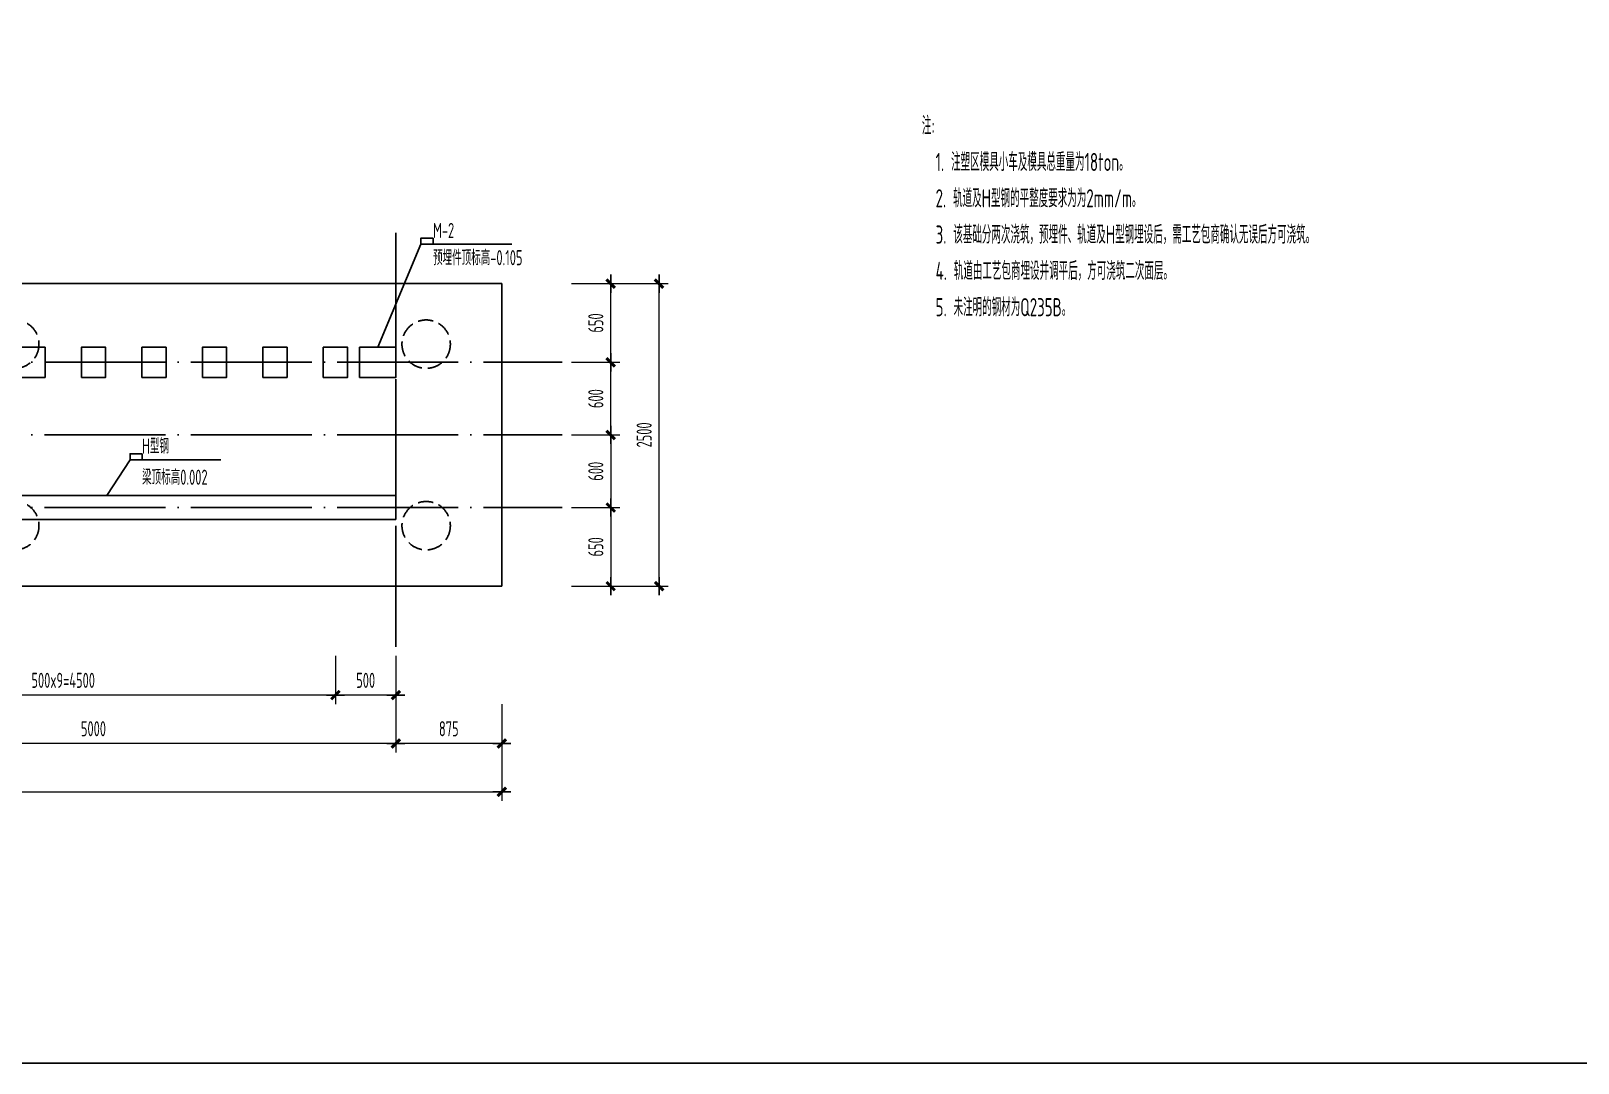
# Model space of a CAD drawing. Extents: x -469675 to 2400000, y -476501 to 2085364.
# Drawn here: x 739379 to 745773, y 455151 to 459416 of the extents above; entities that cross this region are included whole.
import ezdxf

# ---------------------------------------------------------------- set-up
doc = ezdxf.new("R2010")
doc.units = 0
doc.header["$LTSCALE"] = 1000
doc.header["$MEASUREMENT"] = 0
doc.linetypes.add('DASH', pattern=[0.35, 0.25, -0.1])
doc.linetypes.add('DOTE', pattern=[2.42, 2, -0.2, 0.02, -0.2])
doc.layers.get('0').update_dxf_attribs({"linetype": 'CONTINUOUS', "lineweight": 20})
doc.layers.get('Defpoints').update_dxf_attribs({"linetype": 'CONTINUOUS'})
for name, color, linetype in [('C-AXIS_DIM', 3, 'CONTINUOUS'), ('C-BASE_PILE', 6, 'DASH'), ('C-DETAIL', 3, 'CONTINUOUS'), ('C-DETAIL_AXIS', 1, 'DOTE'), ('C-DETAIL_STEEL_CUT', 2, 'CONTINUOUS'), ('C-DETAIL_TEXT', 4, 'CONTINUOUS')]:
    doc.layers.add(name, color=color, linetype=linetype)
doc.layers.add('C-注释', color=30, linetype='CONTINUOUS', plot=False)
doc.styles.add('DIM_FONT', font='gbxwxt.shx', dxfattribs={"width": 0.7, "bigfont": 'gbhzfs.shx'})
doc.styles.add('GBSTYLE', font='gbxwxt.shx', dxfattribs={"width": 0.7, "bigfont": 'gbhzfs.shx'})
doc.dimstyles.new('XB DIMN50', dxfattribs={"dimscale": 0.5, "dimtxt": 250, "dimasz": 1, "dimexe": 150, "dimexo": 150, "dimgap": 120, "dimtad": 1, "dimdec": 0, "dimzin": 0, "dimdsep": 46, "dimtxsty": 'DIM_FONT', "dimblk": '_dimx', "dimcen": 0.09, "dimclrd": 3, "dimclre": 3, "dimclrt": 7, "dimazin": 0, "dimtfac": 1, "dimtdec": 0, "dimtix": 1, "dimtmove": 2, "dimatfit": 3, "dimldrblk": '_dimx', "dimfxl": 0, "dimtolj": 1, "dimtzin": 0, "dimarcsym": 0})

# ---------------------------------------------------------------- blocks, each defined once
blk = doc.blocks.new('_dimx')
blk.add_line((-150, 0), (150, 0))
at = {"const_width": 50}
blk.add_lwpolyline([(-70, -70), (70, 70)], dxfattribs=at)
blk = doc.blocks.new('*D616')
at = {"layer": 'C-AXIS_DIM', "color": 3, "lineweight": -2, "ltscale": 0.5, "transparency": 16777216}
for p, q in [((10875, 800), (10875, 400)), ((11375, 800), (11375, 400)), ((11374, 475), (10875, 475))]:
    blk.add_line(p, q, dxfattribs=at)
at = {"layer": 'Defpoints', "color": 0, "ltscale": 0.5, "transparency": 16777216}
for p in [(10875, 875), (11375, 875), (10875, 475)]:
    blk.add_point(p, dxfattribs=at)
at = {"layer": 'C-AXIS_DIM', "color": 3, "lineweight": -2, "ltscale": 0.5, "transparency": 16777216, "xscale": 0.5, "yscale": 0.5, "zscale": 0.5, "rotation": 180}
blk.add_blockref('_dimx', (10875, 475), dxfattribs=at)
at = {"layer": 'C-AXIS_DIM', "color": 3, "lineweight": -2, "ltscale": 0.5, "transparency": 16777216, "xscale": 0.5, "yscale": 0.5, "zscale": 0.5}
blk.add_blockref('_dimx', (11375, 475), dxfattribs=at)
at = {"layer": 'C-AXIS_DIM', "color": 7, "ltscale": 0.5, "transparency": 16777216, "insert": (11125, 597), "char_height": 125, "attachment_point": 5, "style": 'DIM_FONT'}
blk.add_mtext('\\A1;500', dxfattribs=at)
blk = doc.blocks.new('*D617')
at = {"layer": 'C-AXIS_DIM', "color": 3, "lineweight": -2, "ltscale": 0.5, "transparency": 16777216}
for p, q in [((6375, 400), (6375, 0)), ((11375, 400), (11375, 0)), ((11374, 75), (6375, 75))]:
    blk.add_line(p, q, dxfattribs=at)
at = {"layer": 'Defpoints', "color": 0, "ltscale": 0.5, "transparency": 16777216}
for p in [(6375, 475), (11375, 475), (6375, 75)]:
    blk.add_point(p, dxfattribs=at)
at = {"layer": 'C-AXIS_DIM', "color": 3, "lineweight": -2, "ltscale": 0.5, "transparency": 16777216, "xscale": 0.5, "yscale": 0.5, "zscale": 0.5, "rotation": 180}
blk.add_blockref('_dimx', (6375, 75), dxfattribs=at)
at = {"layer": 'C-AXIS_DIM', "color": 3, "lineweight": -2, "ltscale": 0.5, "transparency": 16777216, "xscale": 0.5, "yscale": 0.5, "zscale": 0.5}
blk.add_blockref('_dimx', (11375, 75), dxfattribs=at)
at = {"layer": 'C-AXIS_DIM', "color": 7, "ltscale": 0.5, "transparency": 16777216, "insert": (8875, 197), "char_height": 125, "attachment_point": 5, "style": 'DIM_FONT'}
blk.add_mtext('\\A1;5000', dxfattribs=at)
blk = doc.blocks.new('*D618')
at = {"layer": 'C-AXIS_DIM', "color": 3, "lineweight": -2, "ltscale": 0.5, "transparency": 16777216}
for p, q in [((6375, 800), (6375, 400)), ((10875, 800), (10875, 400)), ((10874, 475), (6375, 475))]:
    blk.add_line(p, q, dxfattribs=at)
at = {"layer": 'Defpoints', "color": 0, "ltscale": 0.5, "transparency": 16777216}
for p in [(6375, 875), (10875, 875), (6375, 475)]:
    blk.add_point(p, dxfattribs=at)
at = {"layer": 'C-AXIS_DIM', "color": 3, "lineweight": -2, "ltscale": 0.5, "transparency": 16777216, "xscale": 0.5, "yscale": 0.5, "zscale": 0.5, "rotation": 180}
blk.add_blockref('_dimx', (6375, 475), dxfattribs=at)
at = {"layer": 'C-AXIS_DIM', "color": 3, "lineweight": -2, "ltscale": 0.5, "transparency": 16777216, "xscale": 0.5, "yscale": 0.5, "zscale": 0.5}
blk.add_blockref('_dimx', (10875, 475), dxfattribs=at)
at = {"layer": 'C-AXIS_DIM', "color": 7, "ltscale": 0.5, "transparency": 16777216, "insert": (8625, 597), "char_height": 125, "attachment_point": 5, "style": 'DIM_FONT'}
blk.add_mtext('\\A1;500x9=4500', dxfattribs=at)
blk = doc.blocks.new('*D619')
at = {"layer": 'C-AXIS_DIM', "color": 3, "lineweight": -2, "ltscale": 0.5, "transparency": 16777216}
for p, q in [((11375, 400), (11375, 0)), ((12250, 400), (12250, 0)), ((12249, 75), (11375, 75))]:
    blk.add_line(p, q, dxfattribs=at)
at = {"layer": 'Defpoints', "color": 0, "ltscale": 0.5, "transparency": 16777216}
for p in [(11375, 475), (12250, 475), (11375, 75)]:
    blk.add_point(p, dxfattribs=at)
at = {"layer": 'C-AXIS_DIM', "color": 3, "lineweight": -2, "ltscale": 0.5, "transparency": 16777216, "xscale": 0.5, "yscale": 0.5, "zscale": 0.5, "rotation": 180}
blk.add_blockref('_dimx', (11375, 75), dxfattribs=at)
at = {"layer": 'C-AXIS_DIM', "color": 3, "lineweight": -2, "ltscale": 0.5, "transparency": 16777216, "xscale": 0.5, "yscale": 0.5, "zscale": 0.5}
blk.add_blockref('_dimx', (12250, 75), dxfattribs=at)
at = {"layer": 'C-AXIS_DIM', "color": 7, "ltscale": 0.5, "transparency": 16777216, "insert": (11812, 197), "char_height": 125, "attachment_point": 5, "style": 'DIM_FONT'}
blk.add_mtext('\\A1;875', dxfattribs=at)
blk = doc.blocks.new('*D620')
at = {"layer": 'C-AXIS_DIM', "color": 3, "lineweight": -2, "ltscale": 0.5, "transparency": 16777216}
for p, q in [((12825, 2025), (13225, 2025)), ((13150, 2024), (13150, 1375)), ((12825, 1375), (13225, 1375))]:
    blk.add_line(p, q, dxfattribs=at)
at = {"layer": 'Defpoints', "color": 0, "ltscale": 0.5, "transparency": 16777216}
for p in [(12750, 2025), (12750, 1375), (13150, 1375)]:
    blk.add_point(p, dxfattribs=at)
at = {"layer": 'C-AXIS_DIM', "color": 3, "lineweight": -2, "ltscale": 0.5, "transparency": 16777216, "xscale": 0.5, "yscale": 0.5, "zscale": 0.5}
for p, rotation in [((13150, 2025), 90), ((13150, 1375), 270)]:
    blk.add_blockref('_dimx', p, dxfattribs=dict(at, rotation=rotation))
at = {"layer": 'C-AXIS_DIM', "color": 7, "ltscale": 0.5, "transparency": 16777216, "insert": (13027, 1700), "char_height": 125, "attachment_point": 5, "rotation": 90, "style": 'DIM_FONT'}
blk.add_mtext('\\A1;650', dxfattribs=at)
blk = doc.blocks.new('*D621')
at = {"layer": 'C-AXIS_DIM', "color": 3, "lineweight": -2, "ltscale": 0.5, "transparency": 16777216}
for p, q in [((12825, 2625), (13225, 2625)), ((13150, 2624), (13150, 2025)), ((12825, 2025), (13225, 2025))]:
    blk.add_line(p, q, dxfattribs=at)
at = {"layer": 'Defpoints', "color": 0, "ltscale": 0.5, "transparency": 16777216}
for p in [(12750, 2625), (12750, 2025), (13150, 2025)]:
    blk.add_point(p, dxfattribs=at)
at = {"layer": 'C-AXIS_DIM', "color": 3, "lineweight": -2, "ltscale": 0.5, "transparency": 16777216, "xscale": 0.5, "yscale": 0.5, "zscale": 0.5}
for p, rotation in [((13150, 2625), 90), ((13150, 2025), 270)]:
    blk.add_blockref('_dimx', p, dxfattribs=dict(at, rotation=rotation))
at = {"layer": 'C-AXIS_DIM', "color": 7, "ltscale": 0.5, "transparency": 16777216, "insert": (13027, 2325), "char_height": 125, "attachment_point": 5, "rotation": 90, "style": 'DIM_FONT'}
blk.add_mtext('\\A1;600', dxfattribs=at)
blk = doc.blocks.new('*D622')
at = {"layer": 'C-AXIS_DIM', "color": 3, "lineweight": -2, "ltscale": 0.5, "transparency": 16777216}
for p, q in [((12825, 3875), (13225, 3875)), ((13150, 3225), (13150, 3874)), ((12825, 3225), (13225, 3225))]:
    blk.add_line(p, q, dxfattribs=at)
at = {"layer": 'Defpoints', "color": 0, "ltscale": 0.5, "transparency": 16777216}
for p in [(12750, 3875), (13150, 3875), (12750, 3225)]:
    blk.add_point(p, dxfattribs=at)
at = {"layer": 'C-AXIS_DIM', "color": 3, "lineweight": -2, "ltscale": 0.5, "transparency": 16777216, "xscale": 0.5, "yscale": 0.5, "zscale": 0.5}
for p, rotation in [((13150, 3875), 90), ((13150, 3225), 270)]:
    blk.add_blockref('_dimx', p, dxfattribs=dict(at, rotation=rotation))
at = {"layer": 'C-AXIS_DIM', "color": 7, "ltscale": 0.5, "transparency": 16777216, "insert": (13027, 3550), "char_height": 125, "attachment_point": 5, "rotation": 90, "style": 'DIM_FONT'}
blk.add_mtext('\\A1;650', dxfattribs=at)
blk = doc.blocks.new('*D623')
at = {"layer": 'C-AXIS_DIM', "color": 3, "lineweight": -2, "ltscale": 0.5, "transparency": 16777216}
for p, q in [((12825, 3225), (13225, 3225)), ((13150, 2625), (13150, 3224)), ((12825, 2625), (13225, 2625))]:
    blk.add_line(p, q, dxfattribs=at)
at = {"layer": 'Defpoints', "color": 0, "ltscale": 0.5, "transparency": 16777216}
for p in [(12750, 3225), (13150, 3225), (12750, 2625)]:
    blk.add_point(p, dxfattribs=at)
at = {"layer": 'C-AXIS_DIM', "color": 3, "lineweight": -2, "ltscale": 0.5, "transparency": 16777216, "xscale": 0.5, "yscale": 0.5, "zscale": 0.5}
for p, rotation in [((13150, 3225), 90), ((13150, 2625), 270)]:
    blk.add_blockref('_dimx', p, dxfattribs=dict(at, rotation=rotation))
at = {"layer": 'C-AXIS_DIM', "color": 7, "ltscale": 0.5, "transparency": 16777216, "insert": (13027, 2925), "char_height": 125, "attachment_point": 5, "rotation": 90, "style": 'DIM_FONT'}
blk.add_mtext('\\A1;600', dxfattribs=at)
blk = doc.blocks.new('*D624')
at = {"layer": 'C-AXIS_DIM', "color": 3, "lineweight": -2, "ltscale": 0.5, "transparency": 16777216}
for p, q in [((13225, 3875), (13625, 3875)), ((13550, 1375), (13550, 3874)), ((13225, 1375), (13625, 1375))]:
    blk.add_line(p, q, dxfattribs=at)
at = {"layer": 'Defpoints', "color": 0, "ltscale": 0.5, "transparency": 16777216}
for p in [(13150, 3875), (13550, 3875), (13150, 1375)]:
    blk.add_point(p, dxfattribs=at)
at = {"layer": 'C-AXIS_DIM', "color": 3, "lineweight": -2, "ltscale": 0.5, "transparency": 16777216, "xscale": 0.5, "yscale": 0.5, "zscale": 0.5}
for p, rotation in [((13550, 3875), 90), ((13550, 1375), 270)]:
    blk.add_blockref('_dimx', p, dxfattribs=dict(at, rotation=rotation))
at = {"layer": 'C-AXIS_DIM', "color": 7, "ltscale": 0.5, "transparency": 16777216, "insert": (13427, 2625), "char_height": 125, "attachment_point": 5, "rotation": 90, "style": 'DIM_FONT'}
blk.add_mtext('\\A1;2500', dxfattribs=at)
blk = doc.blocks.new('*D625')
at = {"layer": 'C-AXIS_DIM', "color": 3, "lineweight": -2, "ltscale": 0.5, "transparency": 16777216}
for p, q in [((500, 0), (500, -400)), ((12250, 0), (12250, -400)), ((500, -325), (12249, -325))]:
    blk.add_line(p, q, dxfattribs=at)
at = {"layer": 'Defpoints', "color": 0, "ltscale": 0.5, "transparency": 16777216}
for p in [(500, 75), (12250, 75), (12250, -325)]:
    blk.add_point(p, dxfattribs=at)
at = {"layer": 'C-AXIS_DIM', "color": 3, "lineweight": -2, "ltscale": 0.5, "transparency": 16777216, "xscale": 0.5, "yscale": 0.5, "zscale": 0.5, "rotation": 180}
blk.add_blockref('_dimx', (500, -325), dxfattribs=at)
at = {"layer": 'C-AXIS_DIM', "color": 3, "lineweight": -2, "ltscale": 0.5, "transparency": 16777216, "xscale": 0.5, "yscale": 0.5, "zscale": 0.5}
blk.add_blockref('_dimx', (12250, -325), dxfattribs=at)
at = {"layer": 'C-AXIS_DIM', "color": 7, "ltscale": 0.5, "transparency": 16777216, "insert": (6375, -203), "char_height": 125, "attachment_point": 5, "style": 'DIM_FONT'}
blk.add_mtext('\\A1;11750', dxfattribs=at)
blk = doc.blocks.new('A$C27AF1AED')
at = {"layer": 'C-BASE_PILE', "ltscale": 0.5}
for centre in [(8225, 3375), (11625, 3375), (8225, 1875), (11625, 1875)]:
    blk.add_circle(centre, 200, dxfattribs=at)
at = {"layer": 'C-DETAIL', "ltscale": 0.5}
for p, q in [((500, 3875), (12250, 3875)), ((12250, 3875), (12250, 1375)), ((12250, 1375), (500, 1375))]:
    blk.add_line(p, q, dxfattribs=at)
at = {"layer": 'C-DETAIL_AXIS', "ltscale": 0.5}
for p, q in [((11375, 875), (11375, 4375)), ((0, 3225), (12750, 3225)), ((0, 2625), (12750, 2625)), ((0, 2025), (12750, 2025))]:
    blk.add_line(p, q, dxfattribs=at)
at = {"layer": 'C-DETAIL_STEEL_CUT'}
for points in [[(8275, 3100), (8275, 3350), (8475, 3350), (8475, 3100)], [(8775, 3100), (8775, 3350), (8975, 3350), (8975, 3100)], [(9275, 3100), (9275, 3350), (9475, 3350), (9475, 3100)], [(9775, 3100), (9775, 3350), (9975, 3350), (9975, 3100)], [(10275, 3100), (10275, 3350), (10475, 3350), (10475, 3100)], [(10775, 3100), (10775, 3350), (10975, 3350), (10975, 3100)], [(11075, 3100), (11075, 3350), (11375, 3350), (11375, 3100)], [(11375, 1925), (11375, 2125), (1375, 2125), (1375, 1925)]]:
    blk.add_lwpolyline(points, close=True, dxfattribs=at)
at = {"layer": 'C-DETAIL_TEXT', "ltscale": 0.5, "flags": 128}
for points in [[(11225, 3350), (11582.3, 4202.3), (12332.3, 4202.3)], [(8985.6, 2125), (9177.4, 2419.6), (9927.4, 2419.6)]]:
    blk.add_lwpolyline(points, dxfattribs=at)
at = {"layer": 'C-注释'}
for points in [[(11682.3, 4252.3), (11582.3, 4252.3), (11582.3, 4202.3), (11682.3, 4202.3)], [(9277.4, 2469.6), (9177.4, 2469.6), (9177.4, 2419.6), (9277.4, 2419.6)]]:
    blk.add_lwpolyline(points, close=True, dxfattribs=at)
at = {"layer": 'C-DETAIL_TEXT', "ltscale": 0.5, "style": 'GBSTYLE', "width": 0.7}
for s, rotation, p in [('M-2', 360, (11682.3, 4252.3)), ('预埋件顶标高-0.105', 0, (11682.3, 4027.3)), ('H型钢', 360, (9277.4, 2469.6)), ('梁顶标高0.002', 0, (9277.4, 2213.1))]:
    blk.add_text(s, height=125, rotation=rotation, dxfattribs=at).set_placement(p)
at = {"layer": 'C-AXIS_DIM', "ltscale": 0.5}
for base, p1, p2, angle, picture, middle in [((13150, 3875), (12750, 3225), (12750, 3875), 270, '*D622', (13027.5, 3550)), ((13550, 3875), (13150, 1375), (13150, 3875), 270, '*D624', (13427.5, 2625)), ((13150, 3225), (12750, 2625), (12750, 3225), 270, '*D623', (13027.5, 2925)), ((13150, 2025), (12750, 2625), (12750, 2025), 90, '*D621', (13027.5, 2325)), ((13150, 1375), (12750, 2025), (12750, 1375), 90, '*D620', (13027.5, 1700)), ((12250, -325), (500, 75), (12250, 75), 180, '*D625', (6375, -202.5))]:
    dim = blk.add_linear_dim(base=base, p1=p1, p2=p2, angle=angle, dimstyle='XB DIMN50', dxfattribs=at)
    dim.commit()
    dim.dimension.update_dxf_attribs({"geometry": picture, "text_midpoint": middle})
dim = blk.add_linear_dim(base=(6375, 475), p1=(10875, 875), p2=(6375, 875), text='500x9=<>', dimstyle='XB DIMN50', dxfattribs=at)
dim.commit()
dim.dimension.update_dxf_attribs({"geometry": '*D618', "text_midpoint": (8625, 597.5)})
for base, p1, p2, picture, middle in [((10875, 475), (11375, 875), (10875, 875), '*D616', (11125, 597.5)), ((6375, 75), (11375, 475), (6375, 475), '*D617', (8875, 197.5)), ((11375, 75), (12250, 475), (11375, 475), '*D619', (11812.5, 197.5))]:
    dim = blk.add_linear_dim(base=base, p1=p1, p2=p2, dimstyle='XB DIMN50', dxfattribs=at)
    dim.commit()
    dim.dimension.update_dxf_attribs({"geometry": picture, "text_midpoint": middle})

msp = doc.modelspace()

# ---------------------------------------------------------------- linework, layer by layer
at = {"layer": 'C-注释'}
msp.add_lwpolyline([(734425.2202, 463680.331), (746856.018, 463680.331), (746856.018, 455151.1825), (734425.2202, 455151.1825)], close=True, dxfattribs=at)

# ---------------------------------------------------------------- block references
at = {"xscale": 0.5, "yscale": 0.5, "zscale": 0.5}
msp.add_blockref('A$C27AF1AED', (735200.1666, 456434.0599), dxfattribs=at)

# ---------------------------------------------------------------- texts
at = {"layer": 'C-DETAIL', "ltscale": 0.25, "style": 'GBSTYLE', "width": 0.7}
for s, p in [('注:', (743061.0919, 458986.8844)), ('  1. 注塑区模具小车及模具总重量为18ton。', (743061.0919, 458836.8844)), ('  2. 轨道及H型钢的平整度要求为为2mm/m。', (743061.0919, 458686.8844)), ('  3. 该基础分两次浇筑，预埋件、轨道及H型钢埋设后，需工艺包商确认无误后方可浇筑。', (743061.0919, 458536.8844)), ('  4. 轨道由工艺包商埋设并调平后，方可浇筑二次面层。', (743061.0919, 458386.8844)), ('  5. 未注明的钢材为Q235B。', (743061.0919, 458236.8844))]:
    msp.add_text(s, height=75, rotation=359.99999986, dxfattribs=at).set_placement(p)

doc.saveas('drawing.dxf')
